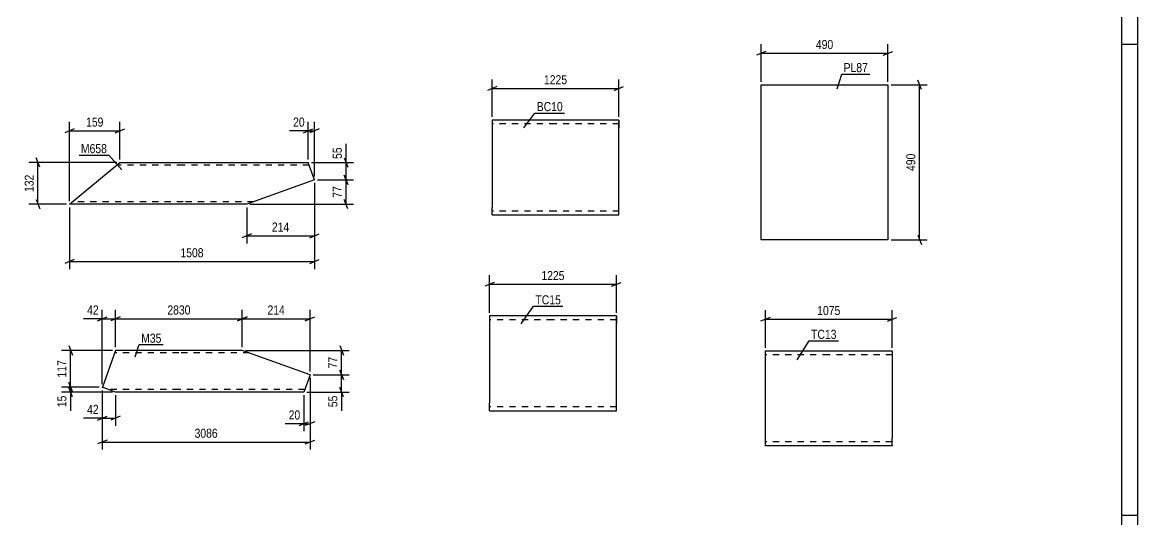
# Model space of a CAD drawing. Header units: millimetres. Extents: x 0 to 1189, y 0 to 841.
# Drawn here: x 836.2 to 1189, y 296.6 to 454 of the extents above; entities that cross this region are included whole.
import ezdxf

# ---------------------------------------------------------------- set-up
doc = ezdxf.new("R2010")
doc.units = ezdxf.units.MM
doc.linetypes.add('DXK_LINE_DOT2', pattern=[3.9198, 1.9599, -1.9599])
doc.styles.add('Arial Narrow', font='ARIALN.TTF', dxfattribs={"height": 0.2})

# ---------------------------------------------------------------- blocks, each defined once
blk = doc.blocks.new('Unknown-682122038-1161')
at = {"color": 5, "linetype": 'Continuous'}
for p, q in [((1189, 0), (1189, 841)), ((1184, 5), (1184, 836)), ((1189, 447), (1184, 447)), ((1189, 298), (1184, 298))]:
    blk.add_line(p, q, dxfattribs=at)
blk = doc.blocks.new('Part-682122038-30159 - 30157')
at = {"color": 2, "linetype": 'Continuous'}
for p, q in [((984.01, 361.1), (984.01, 358.7)), ((1004.01, 361.1), (984.01, 361.1)), ((1024.11, 361.1), (1004.11, 361.1)), ((1024.11, 361.1), (1024.11, 358.7)), ((984.01, 358.7), (984.01, 333.5)), ((1024.11, 333.5), (1024.11, 358.7)), ((984.01, 331.1), (984.01, 333.5)), ((1024.11, 331.1), (1024.11, 333.5)), ((984.01, 331.1), (1004.01, 331.1)), ((1004.11, 331.1), (1024.11, 331.1))]:
    blk.add_line(p, q, dxfattribs=at)
at = {"color": 7, "linetype": 'DXK_LINE_DOT2'}
for p, q in [((1004.01, 359.9), (984.01, 359.9)), ((1024.11, 359.9), (1004.11, 359.9)), ((1024.11, 358.7), (1024.11, 360.91)), ((984.01, 359.54), (984.01, 358.7)), ((984.01, 332.3), (984.01, 332.39)), ((984.01, 332.3), (984.01, 332.39)), ((1004.01, 332.3), (984.01, 332.3)), ((1024.11, 332.3), (1004.11, 332.3)), ((1024.11, 332.39), (1024.11, 333.04)), ((1024.11, 332.3), (1024.11, 332.39))]:
    blk.add_line(p, q, dxfattribs=at)
blk = doc.blocks.new('Part-682122038-30166 - 30165')
at = {"color": 2, "linetype": 'Continuous'}
for p, q in [((984.81, 423.06), (984.81, 420.66)), ((1004.81, 423.06), (984.81, 423.06)), ((984.81, 420.66), (984.81, 395.46)), ((1024.91, 423.06), (1004.91, 423.06)), ((1024.91, 423.06), (1024.91, 420.66)), ((1024.91, 395.46), (1024.91, 420.66)), ((984.81, 393.06), (984.81, 395.46)), ((1024.91, 393.06), (1024.91, 395.46)), ((984.81, 393.06), (1004.81, 393.06)), ((1004.91, 393.06), (1024.91, 393.06))]:
    blk.add_line(p, q, dxfattribs=at)
at = {"color": 7, "linetype": 'DXK_LINE_DOT2'}
for p, q in [((1004.81, 421.86), (984.81, 421.86)), ((984.81, 421.51), (984.81, 420.66)), ((1024.91, 421.86), (1004.91, 421.86)), ((1024.91, 420.66), (1024.91, 422.88)), ((984.81, 394.26), (984.81, 394.36)), ((984.81, 394.26), (984.81, 394.36)), ((1004.81, 394.26), (984.81, 394.26)), ((1024.91, 394.26), (1004.91, 394.26)), ((1024.91, 394.36), (1024.91, 395.01)), ((1024.91, 394.26), (1024.91, 394.36))]:
    blk.add_line(p, q, dxfattribs=at)
blk = doc.blocks.new('Part-682122038-30173 - 30172')
at = {"color": 2, "linetype": 'Continuous'}
for p, q in [((865.72, 350.2), (861.54, 338.6)), ((885.7, 350.2), (865.72, 350.2)), ((905.8, 350.2), (885.8, 350.2)), ((927.22, 342.48), (905.8, 350.2)), ((927.22, 342.48), (925.25, 337)), ((861.54, 338.6), (861.51, 338.51)), ((865.7, 337), (861.51, 338.51)), ((885.7, 337), (865.7, 337)), ((925.25, 337), (885.8, 337))]:
    blk.add_line(p, q, dxfattribs=at)
at = {"color": 7, "linetype": 'DXK_LINE_DOT2'}
for p, q in [((885.7, 349.4), (865.43, 349.4)), ((908.02, 349.4), (885.8, 349.4)), ((861.51, 338.51), (861.54, 338.6)), ((861.54, 338.6), (861.51, 338.51)), ((861.54, 338.6), (861.51, 338.51)), ((885.7, 337.8), (863.48, 337.8)), ((925.54, 337.8), (885.8, 337.8))]:
    blk.add_line(p, q, dxfattribs=at)
blk = doc.blocks.new('Part-682122038-30447 - 30446')
at = {"color": 2, "linetype": 'Continuous'}
for p, q in [((851.17, 396.45), (867.1, 409.65)), ((867.1, 409.65), (887.1, 409.65)), ((887.2, 409.65), (926.64, 409.65)), ((928.62, 404.18), (926.64, 409.65)), ((928.62, 404.18), (907.2, 396.45)), ((887.1, 396.45), (851.17, 396.45)), ((907.2, 396.45), (887.2, 396.45))]:
    blk.add_line(p, q, dxfattribs=at)
at = {"color": 7, "linetype": 'DXK_LINE_DOT2'}
for p, q in [((887.1, 408.85), (866.13, 408.85)), ((926.93, 408.85), (887.2, 408.85)), ((852.13, 397.25), (852.21, 397.32)), ((887.1, 397.25), (852.13, 397.25)), ((909.42, 397.25), (887.2, 397.25))]:
    blk.add_line(p, q, dxfattribs=at)
blk = doc.blocks.new('Part-682122038-30273 - 30272')
at = {"color": 2, "linetype": 'Continuous'}
for p, q in [((1071.25, 320.03), (1071.25, 350.03)), ((1071.25, 350.03), (1091.25, 350.03)), ((1091.35, 350.03), (1111.35, 350.03)), ((1111.35, 350.03), (1111.35, 347.63)), ((1111.35, 347.63), (1111.35, 322.43)), ((1111.35, 320.03), (1111.35, 322.43)), ((1091.25, 320.03), (1071.25, 320.03)), ((1111.35, 320.03), (1091.35, 320.03))]:
    blk.add_line(p, q, dxfattribs=at)
at = {"color": 7, "linetype": 'DXK_LINE_DOT2'}
for p, q in [((1091.25, 348.83), (1071.25, 348.83)), ((1111.35, 348.83), (1091.35, 348.83)), ((1071.25, 321.23), (1071.25, 321.32)), ((1091.25, 321.23), (1071.25, 321.23)), ((1111.35, 321.23), (1091.35, 321.23)), ((1111.35, 321.23), (1111.35, 322.43)), ((1111.35, 321.32), (1111.35, 321.23)), ((1111.35, 320.21), (1111.35, 320.03))]:
    blk.add_line(p, q, dxfattribs=at)
blk = doc.blocks.new('Part-682122038-30327 - 30326')
at = {"color": 2, "linetype": 'Continuous'}
for p, q in [((1069.92, 385.2), (1069.92, 434.2)), ((1069.92, 434.2), (1089.92, 434.2)), ((1090.02, 434.2), (1110.02, 434.2)), ((1110.02, 434.2), (1110.02, 385.2)), ((1089.92, 385.2), (1069.92, 385.2)), ((1110.02, 385.2), (1090.02, 385.2))]:
    blk.add_line(p, q, dxfattribs=at)
blk = doc.blocks.new('StraightDimension-682122038-30531 - 30157')
at = {"color": 7, "linetype": 'Continuous'}
for p, q in [((985.51, 371.7), (982.51, 370.5)), ((984.01, 362.1), (984.01, 373.95)), ((984.01, 371.1), (1024.11, 371.1)), ((1022.61, 370.5), (1025.61, 371.7)), ((1024.11, 362.1), (1024.11, 373.95))]:
    blk.add_line(p, q, dxfattribs=at)
at = {"color": 0}
blk.add_wipeout([(1008.32, 371.85), (1008.32, 376.05), (999.8, 376.05), (999.8, 371.85)], dxfattribs=at)
at = {"color": 3, "style": 'Arial Narrow'}
blk.add_text('1225', height=2.863, dxfattribs=at).set_placement((1000.4, 372.45))
blk = doc.blocks.new('StraightDimension-682122038-30535 - 30165')
at = {"color": 7, "linetype": 'Continuous'}
for p, q in [((984.81, 424.06), (984.81, 435.91)), ((1024.91, 424.06), (1024.91, 435.91)), ((986.31, 433.66), (983.31, 432.46)), ((984.81, 433.06), (1024.91, 433.06)), ((1023.41, 432.46), (1026.41, 433.66))]:
    blk.add_line(p, q, dxfattribs=at)
at = {"color": 0}
blk.add_wipeout([(1009.12, 433.81), (1009.12, 438.01), (1000.61, 438.01), (1000.61, 433.81)], dxfattribs=at)
at = {"color": 3, "style": 'Arial Narrow'}
blk.add_text('1225', height=2.863, dxfattribs=at).set_placement((1001.21, 434.41))
blk = doc.blocks.new('StraightDimension-682122038-34558 - 30172')
at = {"color": 7, "linetype": 'Continuous'}
for p, q in [((907.3, 360.8), (904.3, 359.6)), ((905.8, 351.2), (905.8, 363.05)), ((905.8, 360.2), (927.22, 360.2)), ((925.72, 359.6), (928.72, 360.8)), ((927.22, 343.48), (927.22, 363.05))]:
    blk.add_line(p, q, dxfattribs=at)
at = {"color": 0}
blk.add_wipeout([(919.85, 360.95), (919.85, 365.15), (913.17, 365.15), (913.17, 360.95)], dxfattribs=at)
at = {"color": 3, "style": 'Arial Narrow'}
blk.add_text('214', height=2.863, dxfattribs=at).set_placement((913.77, 361.55))
blk = doc.blocks.new('StraightDimension-682122038-30539 - 30172')
at = {"color": 7, "linetype": 'Continuous'}
for p, q in [((927.22, 341.48), (927.22, 324.6)), ((925.25, 336), (925.25, 324.6)), ((923.75, 326.4), (926.75, 327.6)), ((925.25, 327), (927.22, 327)), ((928.72, 327.6), (925.72, 326.4))]:
    blk.add_line(p, q, dxfattribs=at)
at = {"color": 0}
blk.add_wipeout([(924.72, 327.75), (924.72, 331.95), (919.87, 331.95), (919.87, 327.75)], dxfattribs=at)
at = {"color": 7, "linetype": 'Continuous'}
blk.add_line((925.25, 327), (919.34, 327), dxfattribs=at)
blk.add_line((925.25, 327), (919.34, 327), dxfattribs=at)
at = {"color": 3, "style": 'Arial Narrow'}
blk.add_text('20', height=2.863, dxfattribs=at).set_placement((920.47, 328.35))
blk = doc.blocks.new('StraightDimension-682122038-30545 - 30172')
at = {"color": 7, "linetype": 'Continuous'}
for p, q in [((861.51, 337.51), (861.51, 326.35)), ((865.7, 336), (865.7, 326.35)), ((860.01, 328.15), (863.01, 329.35)), ((861.51, 328.75), (865.7, 328.75)), ((867.2, 329.35), (864.2, 328.15))]:
    blk.add_line(p, q, dxfattribs=at)
at = {"color": 0}
blk.add_wipeout([(860.98, 329.5), (860.98, 333.7), (856.12, 333.7), (856.12, 329.5)], dxfattribs=at)
at = {"color": 7, "linetype": 'Continuous'}
blk.add_line((861.51, 328.75), (855.6, 328.75), dxfattribs=at)
blk.add_line((861.51, 328.75), (855.6, 328.75), dxfattribs=at)
at = {"color": 3, "style": 'Arial Narrow'}
blk.add_text('42', height=2.863, dxfattribs=at).set_placement((856.72, 330.1))
blk = doc.blocks.new('StraightDimension-682122038-30558 - 30172')
at = {"color": 7, "linetype": 'Continuous'}
for p, q in [((906.8, 350.2), (939.62, 350.2)), ((936.62, 351.7), (937.82, 348.7)), ((937.22, 342.48), (937.22, 350.2)), ((928.22, 342.48), (939.62, 342.48)), ((937.82, 340.98), (936.62, 343.98))]:
    blk.add_line(p, q, dxfattribs=at)
at = {"color": 0}
blk.add_wipeout([(936.47, 348.77), (932.27, 348.77), (932.27, 343.91), (936.47, 343.91)], dxfattribs=at)
at = {"color": 3, "style": 'Arial Narrow'}
blk.add_text('77', height=2.863, rotation=90.0002, dxfattribs=at).set_placement((935.87, 344.51))
blk = doc.blocks.new('StraightDimension-682122038-34552 - 30172')
at = {"color": 7, "linetype": 'Continuous'}
for p, q in [((864.72, 350.2), (848.66, 350.2)), ((850.91, 351.7), (852.11, 348.7)), ((851.51, 338.51), (851.51, 350.2)), ((852.11, 337.01), (850.91, 340.01)), ((860.51, 338.51), (848.66, 338.51))]:
    blk.add_line(p, q, dxfattribs=at)
at = {"color": 0}
blk.add_wipeout([(850.76, 347.7), (846.56, 347.7), (846.56, 341.01), (850.76, 341.01)], dxfattribs=at)
at = {"color": 3, "style": 'Arial Narrow'}
blk.add_text('117', height=2.863, rotation=90.0002, dxfattribs=at).set_placement((850.16, 341.61))
blk = doc.blocks.new('StraightDimension-682122038-30559 - 30172')
at = {"color": 7, "linetype": 'Continuous'}
for p, q in [((928.22, 342.48), (939.62, 342.48)), ((936.62, 343.98), (937.82, 340.98)), ((937.22, 337), (937.22, 342.48)), ((926.25, 337), (939.62, 337)), ((937.82, 335.5), (936.62, 338.5))]:
    blk.add_line(p, q, dxfattribs=at)
at = {"color": 0}
blk.add_wipeout([(936.47, 336.47), (932.27, 336.47), (932.27, 331.62), (936.47, 331.62)], dxfattribs=at)
at = {"color": 7, "linetype": 'Continuous'}
blk.add_line((937.22, 337), (937.22, 331.09), dxfattribs=at)
blk.add_line((937.22, 337), (937.22, 331.09), dxfattribs=at)
at = {"color": 3, "style": 'Arial Narrow'}
blk.add_text('55', height=2.863, rotation=90.0002, dxfattribs=at).set_placement((935.87, 332.22))
blk = doc.blocks.new('StraightDimension-682122038-30578 - 30172')
at = {"color": 7, "linetype": 'Continuous'}
for p, q in [((927.22, 341.48), (927.22, 318.81)), ((861.51, 337.51), (861.51, 318.81)), ((863.01, 321.81), (860.01, 320.61)), ((861.51, 321.21), (927.22, 321.21)), ((925.72, 320.61), (928.72, 321.81))]:
    blk.add_line(p, q, dxfattribs=at)
at = {"color": 0}
blk.add_wipeout([(898.62, 321.96), (898.62, 326.16), (890.11, 326.16), (890.11, 321.96)], dxfattribs=at)
at = {"color": 3, "style": 'Arial Narrow'}
blk.add_text('3086', height=2.863, dxfattribs=at).set_placement((890.71, 322.56))
blk = doc.blocks.new('StraightDimension-682122038-34553 - 30172')
at = {"color": 7, "linetype": 'Continuous'}
for p, q in [((850.91, 340.01), (852.11, 337.01)), ((860.51, 338.51), (848.66, 338.51)), ((864.7, 337), (848.66, 337)), ((852.11, 335.5), (850.91, 338.5)), ((851.51, 337), (851.51, 338.51))]:
    blk.add_line(p, q, dxfattribs=at)
at = {"color": 0}
blk.add_wipeout([(850.76, 336.47), (846.56, 336.47), (846.56, 331.62), (850.76, 331.62)], dxfattribs=at)
at = {"color": 7, "linetype": 'Continuous'}
blk.add_line((851.51, 337), (851.51, 331.09), dxfattribs=at)
blk.add_line((851.51, 337), (851.51, 331.09), dxfattribs=at)
at = {"color": 3, "style": 'Arial Narrow'}
blk.add_text('15', height=2.863, rotation=90.0002, dxfattribs=at).set_placement((850.16, 332.22))
blk = doc.blocks.new('StraightDimension-682122038-34559 - 30172')
at = {"color": 7, "linetype": 'Continuous'}
for p, q in [((867.22, 360.8), (864.22, 359.6)), ((865.72, 351.2), (865.72, 363.05)), ((865.72, 360.2), (905.8, 360.2)), ((904.3, 359.6), (907.3, 360.8)), ((905.8, 351.2), (905.8, 363.05))]:
    blk.add_line(p, q, dxfattribs=at)
at = {"color": 0}
blk.add_wipeout([(890.02, 360.95), (890.02, 365.15), (881.5, 365.15), (881.5, 360.95)], dxfattribs=at)
at = {"color": 3, "style": 'Arial Narrow'}
blk.add_text('2830', height=2.863, dxfattribs=at).set_placement((882.1, 361.55))
blk = doc.blocks.new('StraightDimension-682122038-34560 - 30172')
at = {"color": 7, "linetype": 'Continuous'}
for p, q in [((860.01, 359.6), (863.01, 360.8)), ((861.51, 339.51), (861.51, 363.05)), ((861.51, 360.2), (865.72, 360.2)), ((867.22, 360.8), (864.22, 359.6)), ((865.72, 351.2), (865.72, 363.05))]:
    blk.add_line(p, q, dxfattribs=at)
at = {"color": 0}
blk.add_wipeout([(860.98, 360.95), (860.98, 365.15), (856.12, 365.15), (856.12, 360.95)], dxfattribs=at)
at = {"color": 7, "linetype": 'Continuous'}
blk.add_line((861.51, 360.2), (855.6, 360.2), dxfattribs=at)
blk.add_line((861.51, 360.2), (855.6, 360.2), dxfattribs=at)
at = {"color": 3, "style": 'Arial Narrow'}
blk.add_text('42', height=2.863, dxfattribs=at).set_placement((856.72, 361.55))
blk = doc.blocks.new('StraightDimension-682122038-31230 - 30446')
at = {"color": 7, "linetype": 'Continuous'}
for p, q in [((925.14, 419.05), (928.14, 420.25)), ((926.64, 410.65), (926.64, 422.5)), ((930.12, 420.25), (927.12, 419.05)), ((928.62, 405.18), (928.62, 422.5)), ((926.64, 419.65), (928.62, 419.65))]:
    blk.add_line(p, q, dxfattribs=at)
at = {"color": 0}
blk.add_wipeout([(926.12, 420.4), (926.12, 424.6), (921.26, 424.6), (921.26, 420.4)], dxfattribs=at)
at = {"color": 7, "linetype": 'Continuous'}
blk.add_line((926.64, 419.65), (920.74, 419.65), dxfattribs=at)
blk.add_line((926.64, 419.65), (920.74, 419.65), dxfattribs=at)
at = {"color": 3, "style": 'Arial Narrow'}
blk.add_text('20', height=2.863, dxfattribs=at).set_placement((921.86, 421))
blk = doc.blocks.new('StraightDimension-682122038-31247 - 30446')
at = {"color": 7, "linetype": 'Continuous'}
for p, q in [((929.62, 404.18), (941.02, 404.18)), ((938.02, 405.68), (939.22, 402.68)), ((938.62, 396.45), (938.62, 404.18)), ((908.2, 396.45), (941.02, 396.45)), ((939.22, 394.95), (938.02, 397.95))]:
    blk.add_line(p, q, dxfattribs=at)
at = {"color": 0}
blk.add_wipeout([(937.87, 402.74), (933.67, 402.74), (933.67, 397.89), (937.87, 397.89)], dxfattribs=at)
at = {"color": 3, "style": 'Arial Narrow'}
blk.add_text('77', height=2.863, rotation=90.0002, dxfattribs=at).set_placement((937.27, 398.49))
blk = doc.blocks.new('StraightDimension-682122038-31236 - 30446')
at = {"color": 7, "linetype": 'Continuous'}
for p, q in [((852.67, 420.25), (849.67, 419.05)), ((851.17, 397.45), (851.17, 422.5)), ((865.6, 419.05), (868.6, 420.25)), ((867.1, 410.65), (867.1, 422.5)), ((851.17, 419.65), (867.1, 419.65))]:
    blk.add_line(p, q, dxfattribs=at)
at = {"color": 0}
blk.add_wipeout([(862.47, 420.4), (862.47, 424.6), (855.79, 424.6), (855.79, 420.4)], dxfattribs=at)
at = {"color": 3, "style": 'Arial Narrow'}
blk.add_text('159', height=2.863, dxfattribs=at).set_placement((856.39, 421))
blk = doc.blocks.new('StraightDimension-682122038-31241 - 30446')
at = {"color": 7, "linetype": 'Continuous'}
for p, q in [((928.62, 403.18), (928.62, 384.05)), ((907.2, 395.45), (907.2, 384.05)), ((908.7, 387.05), (905.7, 385.85)), ((907.2, 386.45), (928.62, 386.45)), ((927.12, 385.85), (930.12, 387.05))]:
    blk.add_line(p, q, dxfattribs=at)
at = {"color": 0}
blk.add_wipeout([(921.25, 387.2), (921.25, 391.4), (914.56, 391.4), (914.56, 387.2)], dxfattribs=at)
at = {"color": 3, "style": 'Arial Narrow'}
blk.add_text('214', height=2.863, dxfattribs=at).set_placement((915.16, 387.8))
blk = doc.blocks.new('StraightDimension-682122038-31246 - 30446')
at = {"color": 7, "linetype": 'Continuous'}
for p, q in [((927.64, 409.65), (941.02, 409.65)), ((938.02, 411.15), (939.22, 408.15)), ((938.62, 404.18), (938.62, 409.65)), ((929.62, 404.18), (941.02, 404.18)), ((939.22, 402.68), (938.02, 405.68))]:
    blk.add_line(p, q, dxfattribs=at)
at = {"color": 0}
blk.add_wipeout([(937.87, 415.04), (933.67, 415.04), (933.67, 410.18), (937.87, 410.18)], dxfattribs=at)
at = {"color": 7, "linetype": 'Continuous'}
blk.add_line((938.62, 409.65), (938.62, 415.56), dxfattribs=at)
blk.add_line((938.62, 409.65), (938.62, 415.56), dxfattribs=at)
at = {"color": 3, "style": 'Arial Narrow'}
blk.add_text('55', height=2.863, rotation=90.0002, dxfattribs=at).set_placement((937.27, 410.78))
blk = doc.blocks.new('StraightDimension-682122038-31258 - 30446')
at = {"color": 7, "linetype": 'Continuous'}
for p, q in [((866.1, 409.65), (838.32, 409.65)), ((841.77, 408.15), (840.57, 411.15)), ((841.17, 396.45), (841.17, 409.65)), ((850.17, 396.45), (838.32, 396.45)), ((840.57, 397.95), (841.77, 394.95))]:
    blk.add_line(p, q, dxfattribs=at)
at = {"color": 0}
blk.add_wipeout([(840.42, 406.4), (836.22, 406.4), (836.22, 399.71), (840.42, 399.71)], dxfattribs=at)
at = {"color": 3, "style": 'Arial Narrow'}
blk.add_text('132', height=2.863, rotation=90.0002, dxfattribs=at).set_placement((839.82, 400.31))
blk = doc.blocks.new('StraightDimension-682122038-31266 - 30446')
at = {"color": 7, "linetype": 'Continuous'}
for p, q in [((928.62, 403.18), (928.62, 375.91)), ((851.17, 395.45), (851.17, 375.91)), ((852.67, 378.91), (849.67, 377.71)), ((851.17, 378.31), (928.62, 378.31)), ((927.12, 377.71), (930.12, 378.91))]:
    blk.add_line(p, q, dxfattribs=at)
at = {"color": 0}
blk.add_wipeout([(894.15, 379.06), (894.15, 383.26), (885.64, 383.26), (885.64, 379.06)], dxfattribs=at)
at = {"color": 3, "style": 'Arial Narrow'}
blk.add_text('1508', height=2.863, dxfattribs=at).set_placement((886.24, 379.66))
blk = doc.blocks.new('StraightDimension-682122038-30802 - 30272')
at = {"color": 7, "linetype": 'Continuous'}
for p, q in [((1072.75, 360.63), (1069.75, 359.43)), ((1071.25, 351.03), (1071.25, 362.88)), ((1071.25, 360.03), (1111.35, 360.03)), ((1109.85, 359.43), (1112.85, 360.63)), ((1111.35, 351.03), (1111.35, 362.88))]:
    blk.add_line(p, q, dxfattribs=at)
at = {"color": 0}
blk.add_wipeout([(1095.56, 360.78), (1095.56, 364.98), (1087.04, 364.98), (1087.04, 360.78)], dxfattribs=at)
at = {"color": 3, "style": 'Arial Narrow'}
blk.add_text('1075', height=2.863, dxfattribs=at).set_placement((1087.64, 361.38))
blk = doc.blocks.new('StraightDimension-682122038-30906 - 30326')
at = {"color": 7, "linetype": 'Continuous'}
for p, q in [((1071.42, 444.8), (1068.42, 443.6)), ((1069.92, 435.2), (1069.92, 447.05)), ((1108.52, 443.6), (1111.52, 444.8)), ((1110.02, 435.2), (1110.02, 447.05)), ((1069.92, 444.2), (1110.02, 444.2))]:
    blk.add_line(p, q, dxfattribs=at)
at = {"color": 0}
blk.add_wipeout([(1093.31, 444.95), (1093.31, 449.15), (1086.62, 449.15), (1086.62, 444.95)], dxfattribs=at)
at = {"color": 3, "style": 'Arial Narrow'}
blk.add_text('490', height=2.863, dxfattribs=at).set_placement((1087.22, 445.55))
blk = doc.blocks.new('StraightDimension-682122038-30902 - 30326')
at = {"color": 7, "linetype": 'Continuous'}
for p, q in [((1111.02, 434.2), (1122.42, 434.2)), ((1120.62, 432.7), (1119.42, 435.7)), ((1120.02, 385.2), (1120.02, 434.2)), ((1111.02, 385.2), (1122.42, 385.2)), ((1119.42, 386.7), (1120.62, 383.7))]:
    blk.add_line(p, q, dxfattribs=at)
at = {"color": 0}
blk.add_wipeout([(1119.27, 413.04), (1115.07, 413.04), (1115.07, 406.36), (1119.27, 406.36)], dxfattribs=at)
at = {"color": 3, "style": 'Arial Narrow'}
blk.add_text('490', height=2.863, rotation=90.0002, dxfattribs=at).set_placement((1118.67, 406.96))
blk = doc.blocks.new('Mark-682122038-31361 - 30157')
at = {"color": 0}
blk.add_wipeout([(1006.57, 364.77), (1006.57, 367.77), (998.53, 367.77), (998.53, 364.77)], dxfattribs=at)
blk.add_wipeout([(1006.57, 364.77), (1006.57, 367.77), (998.53, 367.77), (998.53, 364.77)], dxfattribs=at)
at = {"color": 30, "linetype": 'Continuous'}
for p, q in [((994.04, 358.61), (997.93, 364.17)), ((997.93, 364.17), (1007.17, 364.17))]:
    blk.add_line(p, q, dxfattribs=at)
at = {"color": 3, "style": 'Arial Narrow'}
blk.add_text('TC15', height=2.863, dxfattribs=at).set_placement((998.53, 364.77))
blk = doc.blocks.new('Mark-682122038-31364 - 30165')
at = {"color": 0}
blk.add_wipeout([(1007.15, 425.91), (1007.15, 428.91), (998.93, 428.91), (998.93, 425.91)], dxfattribs=at)
blk.add_wipeout([(1007.15, 425.91), (1007.15, 428.91), (998.93, 428.91), (998.93, 425.91)], dxfattribs=at)
at = {"color": 30, "linetype": 'Continuous'}
for p, q in [((994.84, 420.58), (998.33, 425.31)), ((998.33, 425.31), (1007.75, 425.31))]:
    blk.add_line(p, q, dxfattribs=at)
at = {"color": 3, "style": 'Arial Narrow'}
blk.add_text('BC10', height=2.863, dxfattribs=at).set_placement((998.93, 425.91))
blk = doc.blocks.new('Mark-682122038-31367 - 30172')
at = {"color": 0}
blk.add_wipeout([(880.21, 352.62), (880.21, 355.62), (873.82, 355.62), (873.82, 352.62)], dxfattribs=at)
blk.add_wipeout([(880.21, 352.62), (880.21, 355.62), (873.82, 355.62), (873.82, 352.62)], dxfattribs=at)
at = {"color": 30, "linetype": 'Continuous'}
for p, q in [((871.89, 348.12), (873.22, 352.02)), ((873.22, 352.02), (880.81, 352.02))]:
    blk.add_line(p, q, dxfattribs=at)
at = {"color": 3, "style": 'Arial Narrow'}
blk.add_text('M35', height=2.863, dxfattribs=at).set_placement((873.82, 352.62))
blk = doc.blocks.new('Mark-682122038-31471 - 30446')
at = {"color": 0}
blk.add_wipeout([(862.99, 412.61), (862.99, 415.61), (854.76, 415.61), (854.76, 412.61)], dxfattribs=at)
blk.add_wipeout([(862.99, 412.61), (862.99, 415.61), (854.76, 415.61), (854.76, 412.61)], dxfattribs=at)
at = {"color": 30, "linetype": 'Continuous'}
for p in [(854.16, 412.01), (867.73, 407.37)]:
    blk.add_line(p, (863.59, 412.01), dxfattribs=at)
at = {"color": 3, "style": 'Arial Narrow'}
blk.add_text('M658', height=2.863, dxfattribs=at).set_placement((854.76, 412.61))
blk = doc.blocks.new('Mark-682122038-31403 - 30272')
at = {"color": 0}
blk.add_wipeout([(1093.73, 353.84), (1093.73, 356.84), (1085.7, 356.84), (1085.7, 353.84)], dxfattribs=at)
blk.add_wipeout([(1093.73, 353.84), (1093.73, 356.84), (1085.7, 356.84), (1085.7, 353.84)], dxfattribs=at)
at = {"color": 30, "linetype": 'Continuous'}
for p, q in [((1081.27, 347.2), (1085.1, 353.24)), ((1085.1, 353.24), (1094.33, 353.24))]:
    blk.add_line(p, q, dxfattribs=at)
at = {"color": 3, "style": 'Arial Narrow'}
blk.add_text('TC13', height=2.863, dxfattribs=at).set_placement((1085.7, 353.84))
blk = doc.blocks.new('Mark-682122038-31420 - 30326')
at = {"color": 0}
blk.add_wipeout([(1103.67, 438.24), (1103.67, 441.24), (1095.99, 441.24), (1095.99, 438.24)], dxfattribs=at)
blk.add_wipeout([(1103.67, 438.24), (1103.67, 441.24), (1095.99, 441.24), (1095.99, 438.24)], dxfattribs=at)
at = {"color": 30, "linetype": 'Continuous'}
for p, q in [((1093.9, 432.96), (1095.39, 437.64)), ((1095.39, 437.64), (1104.27, 437.64))]:
    blk.add_line(p, q, dxfattribs=at)
at = {"color": 3, "style": 'Arial Narrow'}
blk.add_text('PL87', height=2.863, dxfattribs=at).set_placement((1095.99, 438.24))

msp = doc.modelspace()

# ---------------------------------------------------------------- block references
for name in ['Unknown-682122038-1161', 'Part-682122038-30327 - 30326', 'Part-682122038-30166 - 30165', 'Part-682122038-30447 - 30446', 'Part-682122038-30159 - 30157', 'Part-682122038-30173 - 30172', 'Part-682122038-30273 - 30272']:
    msp.add_blockref(name, (0, 0))

# ---------------------------------------------------------------- next in the draw order: block references
for name in ['StraightDimension-682122038-30906 - 30326', 'StraightDimension-682122038-30535 - 30165', 'StraightDimension-682122038-31236 - 30446', 'StraightDimension-682122038-31230 - 30446', 'StraightDimension-682122038-30531 - 30157', 'StraightDimension-682122038-34558 - 30172', 'StraightDimension-682122038-30802 - 30272', 'StraightDimension-682122038-30539 - 30172', 'StraightDimension-682122038-30545 - 30172']:
    msp.add_blockref(name, (0, 0))

# ---------------------------------------------------------------- next in the draw order: block references
for name in ['Mark-682122038-31420 - 30326', 'StraightDimension-682122038-30902 - 30326', 'Mark-682122038-31364 - 30165', 'StraightDimension-682122038-31258 - 30446', 'StraightDimension-682122038-31247 - 30446', 'Mark-682122038-31361 - 30157', 'Mark-682122038-31403 - 30272', 'StraightDimension-682122038-34552 - 30172', 'StraightDimension-682122038-30558 - 30172']:
    msp.add_blockref(name, (0, 0))

# ---------------------------------------------------------------- next in the draw order: block references
for name in ['Mark-682122038-31471 - 30446', 'StraightDimension-682122038-31241 - 30446', 'StraightDimension-682122038-34559 - 30172', 'StraightDimension-682122038-30559 - 30172']:
    msp.add_blockref(name, (0, 0))

# ---------------------------------------------------------------- next in the draw order: block references
for name in ['StraightDimension-682122038-31246 - 30446', 'Mark-682122038-31367 - 30172', 'StraightDimension-682122038-30578 - 30172']:
    msp.add_blockref(name, (0, 0))

# ---------------------------------------------------------------- next in the draw order: block references
for name in ['StraightDimension-682122038-31266 - 30446', 'StraightDimension-682122038-34553 - 30172']:
    msp.add_blockref(name, (0, 0))

# ---------------------------------------------------------------- next in the draw order: block references
msp.add_blockref('StraightDimension-682122038-34560 - 30172', (0, 0))

doc.saveas('drawing.dxf')
